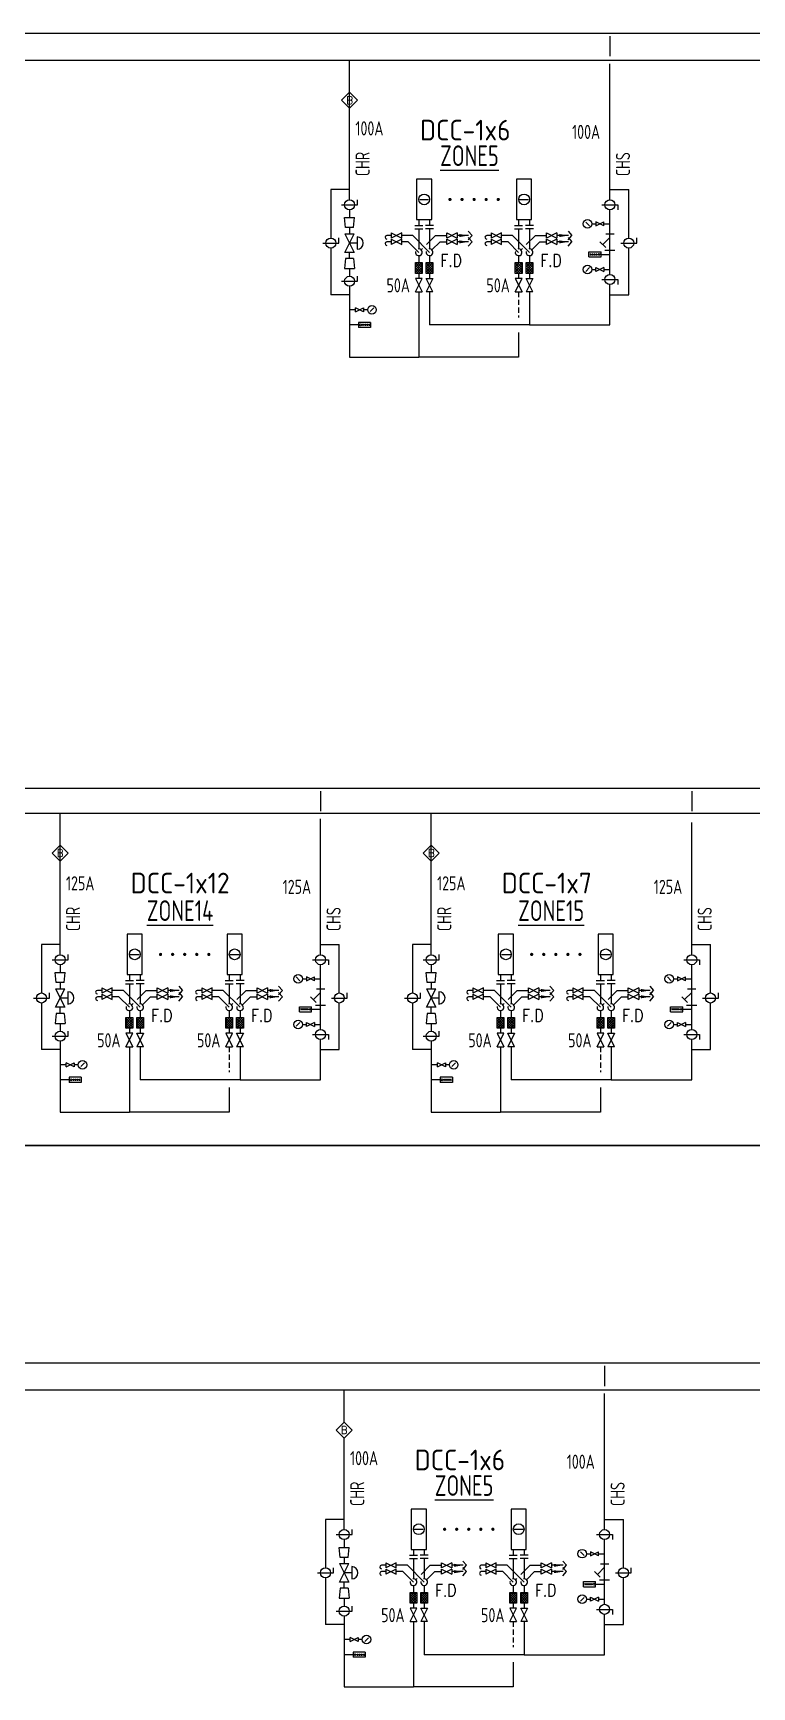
# Model space of a CAD drawing. Header units: millimetres. Extents: x 4929 to 7191, y -208 to 1486.
# Drawn here: x 5790.6 to 5964.9, y 269.4 to 669.9 of the extents above; entities that cross this region are included whole.
import ezdxf
from ezdxf.enums import TextEntityAlignment as Align

# ---------------------------------------------------------------- set-up
doc = ezdxf.new("R2010")
doc.units = ezdxf.units.MM
doc.linetypes.add('HIDDEN', pattern=[9.525, 6.35, -3.175])
doc.linetypes.add('HIDDEN2', pattern=[0.1875, 0.125, -0.0625])
for name, color, linetype in [('0-CHR-中溫', 30, 'Continuous'), ('0-CHS-中溫', 3, 'Continuous'), ('A-DETL-01', 1, 'Continuous'), ('M-CEQPM-TEXT', 3, 'Continuous'), ('M-CPIPE-TEXT', 3, 'Continuous'), ('M-CPIPE-VAVE', 2, 'Continuous'), ('M-CWTR-PIPE', 130, 'Continuous'), ('M-HVAC-CMAH', 3, 'Continuous'), ('M-PIPE-CHWR20', 110, 'Continuous'), ('U-PCW-VALVE', 2, 'Continuous')]:
    doc.layers.add(name, color=color, linetype=linetype)
doc.styles.add('AA-TXT', font='isocp.shx', dxfattribs={"bigfont": 'chineset.shx'})
doc.styles.add('STDTEXT', font='simplex.shx', dxfattribs={"bigfont": 'china.shx'})

# ---------------------------------------------------------------- blocks, each defined once
blk = doc.blocks.new('DIM3')
blk.add_solid([(40, -6.7), (40, 6.7), (0, 0)])
blk = doc.blocks.new('DCC PIPE')
at = {"layer": 'U-PCW-VALVE'}
h = blk.add_hatch(dxfattribs=at)
h.set_pattern_fill('ANSI37', color=256, scale=2.66144, angle=90, style=0)
h.set_pattern_definition([(135, (188.80367, -130.49455), (-0.2352403, -0.2352403), []), (225, (188.80367, -130.49455), (0.2352403, -0.2352403), [])])
h.paths.add_polyline_path([(-0.67, 3.67), (-0.67, 5.8), (0.67, 5.8), (0.67, 3.67)])
h = blk.add_hatch(dxfattribs=at)
h.set_pattern_fill('ANSI37', color=256, scale=2.66144, angle=90, style=0)
h.set_pattern_definition([(135, (190.9487, -130.49455), (-0.2352403, -0.2352403), []), (225, (190.9487, -130.49455), (0.2352403, -0.2352403), [])])
h.paths.add_polyline_path([(1.48, 3.67), (1.48, 5.8), (2.81, 5.8), (2.81, 3.67)])
h = blk.add_hatch(dxfattribs=at)
h.set_pattern_fill('ANSI37', color=256, scale=2.66144, angle=90, style=0)
h.set_pattern_definition([(135, (208.65864, -130.49455), (-0.2352403, -0.2352403), []), (225, (208.65864, -130.49455), (0.2352403, -0.2352403), [])])
h.paths.add_polyline_path([(19.19, 3.67), (19.19, 5.8), (20.52, 5.8), (20.52, 3.67)])
h = blk.add_hatch(dxfattribs=at)
h.set_pattern_fill('ANSI37', color=256, scale=2.66144, angle=90, style=0)
h.set_pattern_definition([(135, (210.80367, -130.49455), (-0.2352403, -0.2352403), []), (225, (210.80367, -130.49455), (0.2352403, -0.2352403), [])])
h.paths.add_polyline_path([(21.33, 3.67), (21.33, 5.8), (22.67, 5.8), (22.67, 3.67)])
at = {"layer": '0-CHR-中溫', "ltscale": 1000}
for p, q in [((0, 12.53), (0, 8.51)), ((19.85, 12.53), (19.85, 8.51)), ((0, 7.18), (0, 5.8)), ((19.85, 7.18), (19.85, 5.8)), ((0, 3.67), (0, 2.67)), ((19.85, 3.67), (19.85, 2.67))]:
    blk.add_line(p, q, dxfattribs=at)
for centre in [(0, 7.84), (19.85, 7.84)]:
    blk.add_arc(centre, 0.667, 167.3219, 102.6781, dxfattribs=at)
at = {"layer": '0-CHS-中溫', "ltscale": 1000}
for p, q in [((2.15, 12.53), (2.15, 8.51)), ((22, 12.53), (22, 8.51)), ((2.15, 7.18), (2.15, 5.8)), ((22, 7.18), (22, 5.8)), ((2.15, 3.67), (2.15, 2.67)), ((22, 3.67), (22, 2.67))]:
    blk.add_line(p, q, dxfattribs=at)
for centre in [(2.15, 7.84), (22, 7.84)]:
    blk.add_arc(centre, 0.667, 167.3219, 102.6781, dxfattribs=at)
at = {"layer": 'M-CPIPE-VAVE'}
for p, q in [((-5.47, 11.18), (-6.35, 11.18)), ((-5.47, 9.92), (-6.35, 9.92)), ((-3.4, 11.7), (-5.47, 10.66)), ((-5.47, 11.7), (-3.4, 10.66)), ((-5.47, 11.7), (-5.47, 10.66)), ((-3.4, 10.44), (-5.47, 9.41)), ((-5.47, 10.44), (-3.4, 9.41)), ((-5.47, 10.44), (-5.47, 9.41)), ((-3.4, 10.66), (-3.4, 11.7)), ((-1.19, 11.18), (-3.4, 11.18)), ((-3.4, 9.41), (-3.4, 10.44)), ((-2.08, 9.92), (-3.4, 9.92)), ((0, 7.84), (-2.08, 9.92)), ((2.15, 7.84), (-1.19, 11.18)), ((1.53, 9.37), (3.34, 11.18)), ((2.62, 8.31), (4.23, 9.92)), ((3.34, 11.18), (5.55, 11.18)), ((4.23, 9.92), (5.55, 9.92)), ((5.55, 10.66), (5.55, 11.7)), ((7.62, 11.7), (5.55, 10.66)), ((5.55, 11.7), (7.62, 10.66)), ((5.55, 9.41), (5.55, 10.44)), ((7.62, 10.44), (5.55, 9.41)), ((5.55, 10.44), (7.62, 9.41)), ((7.62, 11.7), (7.62, 10.66)), ((9.89, 11.18), (7.62, 11.18)), ((7.62, 10.44), (7.62, 9.41)), ((9.89, 9.92), (7.62, 9.92)), ((9.81, 12.03), (10.58, 11.18)), ((9.81, 10.33), (10.58, 11.18)), ((9.81, 10.77), (10.58, 9.92)), ((9.81, 9.07), (10.58, 9.92)), ((14.38, 11.18), (13.5, 11.18)), ((14.38, 9.92), (13.5, 9.92)), ((16.45, 11.7), (14.38, 10.66)), ((14.38, 11.7), (16.45, 10.66)), ((14.38, 11.7), (14.38, 10.66)), ((16.45, 10.44), (14.38, 9.41)), ((14.38, 10.44), (16.45, 9.41)), ((14.38, 10.44), (14.38, 9.41)), ((16.45, 10.66), (16.45, 11.7)), ((18.66, 11.18), (16.45, 11.18)), ((16.45, 9.41), (16.45, 10.44)), ((17.77, 9.92), (16.45, 9.92)), ((19.85, 7.84), (17.77, 9.92)), ((22, 7.84), (18.66, 11.18)), ((21.38, 9.37), (23.19, 11.18)), ((22.47, 8.31), (24.08, 9.92)), ((23.19, 11.18), (25.4, 11.18)), ((24.08, 9.92), (25.4, 9.92)), ((25.4, 10.66), (25.4, 11.7)), ((27.47, 11.7), (25.4, 10.66)), ((25.4, 11.7), (27.47, 10.66)), ((25.4, 9.41), (25.4, 10.44)), ((27.47, 10.44), (25.4, 9.41)), ((25.4, 10.44), (27.47, 9.41)), ((27.47, 11.7), (27.47, 10.66)), ((29.74, 11.18), (27.47, 11.18)), ((27.47, 10.44), (27.47, 9.41)), ((29.74, 9.92), (27.47, 9.92)), ((29.67, 12.03), (30.44, 11.18)), ((29.67, 10.33), (30.44, 11.18)), ((29.67, 10.77), (30.44, 9.92)), ((29.67, 9.07), (30.44, 9.92)), ((0.47, 8.31), (0.74, 8.58)), ((20.33, 8.31), (20.59, 8.58))]:
    blk.add_line(p, q, dxfattribs=at)
for centre in [(-6.35, 10.83), (-6.35, 9.57), (13.5, 10.83), (13.5, 9.57)]:
    blk.add_arc(centre, 0.35, 90, 270, dxfattribs=at)
at = {"layer": 'M-CWTR-PIPE'}
for p, q in [((0.18, 18.35), (1.96, 18.35)), ((20.04, 18.35), (21.82, 18.35)), ((-0.8, 13.17), (0.8, 13.17)), ((0, 14.35), (0, 13.17)), ((2.95, 13.17), (1.35, 13.17)), ((2.15, 14.35), (2.15, 13.17)), ((19.05, 13.17), (20.65, 13.17)), ((19.85, 14.35), (19.85, 13.17)), ((22.8, 13.17), (21.2, 13.17)), ((22, 14.35), (22, 13.17))]:
    blk.add_line(p, q, dxfattribs=at)
for points in [[(2.57, 14.35), (2.57, 22.35), (-0.43, 22.35), (-0.43, 14.35)], [(22.43, 14.35), (22.43, 22.35), (19.43, 22.35), (19.43, 14.35)]]:
    blk.add_lwpolyline(points, close=True, dxfattribs=at)
for centre in [(1.07, 18.35), (20.93, 18.35)]:
    blk.add_circle(centre, 1.07, dxfattribs=at)
at = {"layer": 'M-HVAC-CMAH', "const_width": 0.32}
for points in [[(6.36, 18.34, 1), (6.04, 18.34, 1)], [(8.76, 18.34, 1), (8.44, 18.34, 1)], [(11.16, 18.34, 1), (10.84, 18.34, 1)], [(13.56, 18.34, 1), (13.24, 18.34, 1)], [(15.96, 18.34, 1), (15.64, 18.34, 1)]]:
    blk.add_lwpolyline(points, format="xyb", close=True, dxfattribs=at)
at = {"layer": 'U-PCW-VALVE'}
for p, q in [((-0.8, 12.53), (0.8, 12.53)), ((2.95, 12.53), (1.35, 12.53)), ((19.05, 12.53), (20.65, 12.53)), ((22.8, 12.53), (21.2, 12.53)), ((-0.67, 5.8), (0.67, 5.8)), ((-0.67, 3.67), (-0.67, 5.8)), ((0.67, 3.67), (-0.67, 3.67)), ((0.67, 5.8), (0.67, 3.67)), ((1.48, 5.8), (2.81, 5.8)), ((1.48, 3.67), (1.48, 5.8)), ((2.81, 3.67), (1.48, 3.67)), ((2.81, 5.8), (2.81, 3.67)), ((19.19, 5.8), (20.52, 5.8)), ((19.19, 3.67), (19.19, 5.8)), ((20.52, 3.67), (19.19, 3.67)), ((20.52, 5.8), (20.52, 3.67)), ((21.33, 5.8), (22.67, 5.8)), ((21.33, 3.67), (21.33, 5.8)), ((22.67, 3.67), (21.33, 3.67)), ((22.67, 5.8), (22.67, 3.67)), ((0.67, 2.67), (-0.67, 2.67)), ((-0.67, 0), (0.67, 2.67)), ((-0.67, 2.67), (0.67, 0)), ((-0.67, 0), (0.67, 0)), ((1.48, 2.67), (2.81, 2.67)), ((2.81, 2.67), (1.48, 0)), ((2.81, 0), (1.48, 2.67)), ((2.81, 0), (1.48, 0)), ((20.52, 2.67), (19.19, 2.67)), ((19.19, 2.67), (20.52, 0)), ((19.19, 0), (20.52, 2.67)), ((19.19, 0), (20.52, 0)), ((21.33, 2.67), (22.67, 2.67)), ((22.67, 0), (21.33, 2.67)), ((22.67, 2.67), (21.33, 0)), ((22.67, 0), (21.33, 0))]:
    blk.add_line(p, q, dxfattribs=at)
at = {"layer": 'M-CPIPE-VAVE', "linetype": 'HIDDEN2', "xscale": -0.04545454545450411, "yscale": 0.04545454545450411, "zscale": 0.045454545454545}
for p in [(9.89, 11.18), (9.89, 9.92), (29.74, 11.18), (29.74, 9.92)]:
    blk.add_blockref('DIM3', p, dxfattribs=at)

msp = doc.modelspace()

# ---------------------------------------------------------------- linework, layer by layer
at = {"layer": '0-CHR-中溫', "ltscale": 1000}
for p, q in [((5183.71, 663.4), (6147.72, 663.41)), ((5254.02, 663.4), (6147.73, 663.4)), ((5867.36, 629.55), (5867.36, 663.37)), ((5862.81, 632.02), (5862.81, 620.31)), ((5867.36, 632.02), (5862.81, 632.02)), ((5867.36, 627.14), (5867.36, 625.26)), ((5867.36, 622.82), (5867.36, 621.35)), ((5862.81, 617.87), (5862.81, 606.59)), ((5867.36, 615.37), (5867.36, 616.84)), ((5867.36, 612.93), (5867.36, 611.05)), ((5867.36, 606.59), (5862.81, 606.59)), ((5867.36, 608.61), (5867.36, 591.46)), ((5884.14, 607.28), (5884.14, 591.46)), ((5908.35, 597.44), (5908.35, 591.46)), ((5867.36, 591.46), (5884.14, 591.46)), ((5908.35, 591.46), (5884.14, 591.46)), ((5086.07, 481.06), (6071.34, 481.05)), ((5797.19, 446.71), (5797.19, 481.05)), ((5887.17, 446.71), (5887.17, 481.05)), ((5792.64, 449.18), (5792.64, 437.47)), ((5797.19, 449.18), (5792.64, 449.18)), ((5882.62, 449.18), (5882.62, 437.47)), ((5887.17, 449.18), (5882.62, 449.18)), ((5797.19, 444.3), (5797.19, 442.42)), ((5887.17, 444.3), (5887.17, 442.42)), ((5797.19, 439.98), (5797.19, 438.51)), ((5887.17, 439.98), (5887.17, 438.51)), ((5792.64, 435.04), (5792.64, 423.75)), ((5797.19, 432.53), (5797.19, 434)), ((5882.62, 435.04), (5882.62, 423.75)), ((5887.17, 432.53), (5887.17, 434)), ((5797.19, 430.09), (5797.19, 428.21)), ((5887.17, 430.09), (5887.17, 428.21)), ((5797.19, 425.77), (5797.19, 408.63)), ((5887.17, 425.77), (5887.17, 408.63)), ((5797.19, 423.75), (5792.64, 423.75)), ((5813.97, 424.44), (5813.97, 408.63)), ((5887.17, 423.75), (5882.62, 423.75)), ((5903.95, 424.44), (5903.95, 408.63)), ((5838.19, 414.6), (5838.19, 408.63)), ((5928.16, 414.6), (5928.16, 408.63)), ((5797.19, 408.63), (5813.97, 408.63)), ((5838.19, 408.63), (5813.97, 408.63)), ((5887.17, 408.63), (5903.95, 408.63)), ((5928.16, 408.63), (5903.95, 408.63)), ((5182.41, 341.34), (6394.16, 341.35)), ((5252.72, 341.34), (6146.43, 341.34)), ((5866.06, 333.54), (5866.06, 341.3)), ((5866.06, 307.49), (5866.06, 329.68)), ((5861.51, 309.96), (5861.51, 298.25)), ((5866.06, 309.96), (5861.51, 309.96)), ((5866.06, 305.08), (5866.06, 303.2)), ((5866.06, 300.76), (5866.06, 299.29)), ((5861.51, 295.81), (5861.51, 284.53)), ((5866.06, 293.31), (5866.06, 294.78)), ((5866.06, 290.87), (5866.06, 288.99)), ((5866.06, 284.53), (5861.51, 284.53)), ((5866.06, 286.55), (5866.06, 269.4)), ((5882.84, 285.22), (5882.84, 269.4)), ((5907.05, 275.38), (5907.05, 269.4)), ((5866.06, 269.4), (5882.84, 269.4)), ((5907.05, 269.4), (5882.84, 269.4))]:
    msp.add_line(p, q, dxfattribs=at)
at = {"layer": '0-CHR-中溫'}
for p, q in [((5865.43, 653.67), (5867.36, 655.6)), ((5865.43, 653.67), (5867.36, 651.75)), ((5867.36, 655.6), (5869.28, 653.67)), ((5869.28, 653.67), (5867.36, 651.75)), ((5795.27, 471.35), (5797.19, 473.28)), ((5797.19, 473.28), (5799.12, 471.35)), ((5885.24, 471.36), (5887.17, 473.28)), ((5887.17, 473.28), (5889.09, 471.36)), ((5795.27, 471.35), (5797.19, 469.43)), ((5799.12, 471.35), (5797.19, 469.43)), ((5885.24, 471.36), (5887.17, 469.43)), ((5889.09, 471.36), (5887.17, 469.43)), ((5864.13, 331.61), (5866.06, 333.54)), ((5866.06, 333.54), (5867.98, 331.61)), ((5864.13, 331.61), (5866.06, 329.68)), ((5867.98, 331.61), (5866.06, 329.68))]:
    msp.add_line(p, q, dxfattribs=at)
at = {"layer": '0-CHS-中溫', "ltscale": 1000}
for p, q in [((5174.11, 669.94), (6210.85, 669.94)), ((5930.49, 669.22), (5930.49, 664.34)), ((5930.49, 629.58), (5930.49, 662.49)), ((5930.49, 632.02), (5935.04, 632.02)), ((5935.04, 620.31), (5935.04, 632.02)), ((5930.49, 611.47), (5930.49, 627.14)), ((5935.04, 606.59), (5935.04, 617.87)), ((5930.49, 599.27), (5930.49, 609.03)), ((5886.75, 607.28), (5886.75, 599.27)), ((5910.97, 607.28), (5910.97, 599.27)), ((5930.49, 606.59), (5935.04, 606.59)), ((5910.97, 599.27), (5886.75, 599.27)), ((5910.97, 599.27), (5930.49, 599.27)), ((5086.07, 487.1), (6134.47, 487.1)), ((5860.33, 486.38), (5860.33, 481.5)), ((5950.31, 486.38), (5950.31, 481.5)), ((5860.33, 446.74), (5860.33, 479.65)), ((5950.31, 446.74), (5950.31, 478.79)), ((5860.33, 449.18), (5864.87, 449.18)), ((5864.87, 437.47), (5864.87, 449.18)), ((5950.31, 449.18), (5954.85, 449.18)), ((5954.85, 437.47), (5954.85, 449.18)), ((5860.33, 428.63), (5860.33, 444.3)), ((5950.31, 428.63), (5950.31, 444.3)), ((5864.87, 423.75), (5864.87, 435.04)), ((5954.85, 423.75), (5954.85, 435.04)), ((5860.33, 416.43), (5860.33, 426.19)), ((5950.31, 416.43), (5950.31, 426.19)), ((5816.59, 424.44), (5816.59, 416.43)), ((5840.8, 424.44), (5840.8, 416.43)), ((5860.33, 423.75), (5864.87, 423.75)), ((5906.57, 424.44), (5906.57, 416.43)), ((5930.78, 424.44), (5930.78, 416.43)), ((5950.31, 423.75), (5954.85, 423.75)), ((5840.8, 416.43), (5816.59, 416.43)), ((5840.8, 416.43), (5860.33, 416.43)), ((5930.78, 416.43), (5906.57, 416.43)), ((5930.78, 416.43), (5950.31, 416.43)), ((5172.81, 347.88), (6457.3, 347.88)), ((5252.72, 347.88), (6209.55, 347.88)), ((5929.19, 347.16), (5929.19, 342.28)), ((5929.19, 307.52), (5929.19, 340.43)), ((5929.19, 309.96), (5933.74, 309.96)), ((5933.74, 298.25), (5933.74, 309.96)), ((5929.19, 289.41), (5929.19, 305.08)), ((5933.74, 284.53), (5933.74, 295.81)), ((5885.45, 285.22), (5885.45, 277.21)), ((5909.67, 285.22), (5909.67, 277.21)), ((5929.19, 277.21), (5929.19, 286.97)), ((5929.19, 284.53), (5933.74, 284.53)), ((5909.67, 277.21), (5885.45, 277.21)), ((5909.67, 277.21), (5929.19, 277.21))]:
    msp.add_line(p, q, dxfattribs=at)
at = {"layer": 'A-DETL-01', "linetype": 'Continuous'}
for p, q in [((5154.81, 400.55), (6519.7, 400.55)), ((6519.7, 400.55), (5253.33, 400.55))]:
    msp.add_line(p, q, dxfattribs=at)
at = {"layer": 'M-PIPE-CHWR20', "ltscale": 0.1}
for p, q in [((5866.38, 622.82), (5866.13, 625.26)), ((5866.13, 625.26), (5868.58, 625.26)), ((5868.33, 622.82), (5868.58, 625.26)), ((5868.33, 622.82), (5866.38, 622.82)), ((5866.38, 615.37), (5866.13, 612.93)), ((5866.13, 612.93), (5868.58, 612.93)), ((5868.33, 615.37), (5866.38, 615.37)), ((5868.33, 615.37), (5868.58, 612.93)), ((5796.21, 439.98), (5795.97, 442.42)), ((5795.97, 442.42), (5798.41, 442.42)), ((5798.17, 439.98), (5798.41, 442.42)), ((5886.19, 439.98), (5885.95, 442.42)), ((5885.95, 442.42), (5888.39, 442.42)), ((5888.15, 439.98), (5888.39, 442.42)), ((5798.17, 439.98), (5796.21, 439.98)), ((5888.15, 439.98), (5886.19, 439.98)), ((5796.21, 432.53), (5795.97, 430.09)), ((5795.97, 430.09), (5798.41, 430.09)), ((5798.17, 432.53), (5796.21, 432.53)), ((5798.17, 432.53), (5798.41, 430.09)), ((5886.19, 432.53), (5885.95, 430.09)), ((5885.95, 430.09), (5888.39, 430.09)), ((5888.15, 432.53), (5886.19, 432.53)), ((5888.15, 432.53), (5888.39, 430.09)), ((5865.08, 300.76), (5864.83, 303.2)), ((5864.83, 303.2), (5867.28, 303.2)), ((5867.03, 300.76), (5865.08, 300.76)), ((5867.03, 300.76), (5867.28, 303.2)), ((5865.08, 293.31), (5864.83, 290.87)), ((5867.03, 293.31), (5865.08, 293.31)), ((5867.03, 293.31), (5867.28, 290.87)), ((5864.83, 290.87), (5867.28, 290.87))]:
    msp.add_line(p, q, dxfattribs=at)
at = {"layer": 'M-PIPE-CHWR20', "linetype": 'HIDDEN', "ltscale": 0.2}
for p, q in [((5908.35, 607.28), (5908.35, 601.1)), ((5838.19, 424.44), (5838.19, 418.26)), ((5928.16, 424.44), (5928.16, 418.26)), ((5907.05, 285.22), (5907.05, 279.04))]:
    msp.add_line(p, q, dxfattribs=at)
at = {"layer": 'U-PCW-VALVE'}
for p, q in [((5869.28, 628.36), (5869.28, 629.59)), ((5865.43, 628.36), (5869.28, 628.36)), ((5928.56, 628.36), (5932.42, 628.36)), ((5932.42, 628.36), (5932.42, 627.14)), ((5866.23, 621.35), (5868.48, 621.35)), ((5866.23, 616.84), (5868.48, 621.35)), ((5866.23, 621.35), (5868.48, 616.84)), ((5925.51, 623.28), (5924.61, 624.18)), ((5926.1, 623.73), (5927.07, 623.73)), ((5927.07, 624.22), (5927.07, 623.24)), ((5929.02, 623.24), (5927.07, 624.22)), ((5927.07, 623.24), (5929.02, 624.22)), ((5929.02, 623.24), (5929.02, 624.22)), ((5929.02, 623.73), (5930.49, 623.73)), ((5929.47, 621.29), (5931.51, 621.29)), ((5860.88, 619.09), (5864.74, 619.09)), ((5864.74, 619.09), (5864.74, 620.32)), ((5868.48, 616.84), (5866.23, 616.84)), ((5869.2, 619.09), (5867.36, 619.09)), ((5869.2, 620.59), (5869.2, 617.64)), ((5925.38, 615.74), (5925.38, 616.97)), ((5925.38, 615.74), (5925.38, 616.97)), ((5925.38, 616.97), (5928.32, 616.97)), ((5925.38, 616.97), (5928.32, 616.97)), ((5928.07, 619.41), (5929.45, 618.03)), ((5928.07, 619.41), (5929.45, 618.03)), ((5928.32, 615.74), (5928.32, 616.97)), ((5928.32, 615.74), (5928.32, 616.97)), ((5930.49, 620.45), (5928.76, 618.72)), ((5929.27, 617.39), (5931.71, 617.39)), ((5929.47, 617.39), (5931.51, 617.39)), ((5933.11, 619.09), (5936.97, 619.09)), ((5936.97, 619.09), (5936.97, 620.32)), ((5925.51, 613.14), (5924.61, 612.24)), ((5925.38, 615.74), (5928.32, 615.74)), ((5925.38, 615.74), (5928.32, 615.74)), ((5925.63, 616.35), (5927.65, 616.35)), ((5925.63, 616.35), (5927.65, 616.35)), ((5925.77, 616.11), (5925.77, 616.6)), ((5925.77, 616.11), (5925.77, 616.6)), ((5926.26, 616.11), (5926.26, 616.6)), ((5926.26, 616.11), (5926.26, 616.6)), ((5926.75, 616.11), (5926.75, 616.6)), ((5926.75, 616.11), (5926.75, 616.6)), ((5927.07, 612.21), (5927.07, 613.18)), ((5929.02, 613.18), (5927.07, 612.21)), ((5927.07, 613.18), (5929.02, 612.21)), ((5927.24, 616.11), (5927.24, 616.6)), ((5927.24, 616.11), (5927.24, 616.6)), ((5928.32, 616.35), (5930.49, 616.35)), ((5928.32, 616.35), (5930.49, 616.35)), ((5929.02, 613.18), (5929.02, 612.21)), ((5865.43, 609.83), (5869.28, 609.83)), ((5869.28, 609.83), (5869.28, 611.05)), ((5926.1, 612.69), (5927.07, 612.69)), ((5928.56, 610.25), (5932.42, 610.25)), ((5929.02, 612.69), (5930.49, 612.69)), ((5932.42, 610.25), (5932.42, 609.02)), ((5868.82, 602.93), (5867.36, 602.93)), ((5868.82, 602.44), (5868.82, 603.42)), ((5868.82, 602.44), (5870.77, 603.42)), ((5870.77, 602.44), (5868.82, 603.42)), ((5870.77, 603.42), (5870.77, 602.44)), ((5871.75, 602.93), (5870.77, 602.93)), ((5872.34, 602.48), (5873.24, 603.38)), ((5869.53, 599.27), (5867.36, 599.27)), ((5869.53, 599.27), (5867.36, 599.27)), ((5869.53, 599.88), (5869.53, 598.66)), ((5869.53, 599.88), (5869.53, 598.66)), ((5872.47, 599.88), (5869.53, 599.88)), ((5872.47, 599.88), (5869.53, 599.88)), ((5872.47, 598.66), (5869.53, 598.66)), ((5872.47, 598.66), (5869.53, 598.66)), ((5872.22, 599.27), (5870.2, 599.27)), ((5872.22, 599.27), (5870.2, 599.27)), ((5870.61, 599.51), (5870.61, 599.02)), ((5870.61, 599.51), (5870.61, 599.02)), ((5871.1, 599.51), (5871.1, 599.02)), ((5871.1, 599.51), (5871.1, 599.02)), ((5871.59, 599.51), (5871.59, 599.02)), ((5871.59, 599.51), (5871.59, 599.02)), ((5872.08, 599.51), (5872.08, 599.02)), ((5872.08, 599.51), (5872.08, 599.02)), ((5872.47, 599.88), (5872.47, 598.66)), ((5872.47, 599.88), (5872.47, 598.66)), ((5795.26, 445.52), (5799.12, 445.52)), ((5799.12, 445.52), (5799.12, 446.75)), ((5858.4, 445.52), (5862.25, 445.52)), ((5862.25, 445.52), (5862.25, 444.3)), ((5885.24, 445.52), (5889.1, 445.52)), ((5889.1, 445.52), (5889.1, 446.75)), ((5948.38, 445.52), (5952.23, 445.52)), ((5952.23, 445.52), (5952.23, 444.3)), ((5855.34, 440.44), (5854.44, 441.34)), ((5855.93, 440.89), (5856.91, 440.89)), ((5856.91, 441.38), (5856.91, 440.4)), ((5858.86, 440.4), (5856.91, 441.38)), ((5856.91, 440.4), (5858.86, 441.38)), ((5858.86, 440.4), (5858.86, 441.38)), ((5858.86, 440.89), (5860.33, 440.89)), ((5945.32, 440.44), (5944.42, 441.34)), ((5945.91, 440.89), (5946.89, 440.89)), ((5946.89, 441.38), (5946.89, 440.4)), ((5948.84, 440.4), (5946.89, 441.38)), ((5946.89, 440.4), (5948.84, 441.38)), ((5948.84, 440.4), (5948.84, 441.38)), ((5948.84, 440.89), (5950.31, 440.89)), ((5794.57, 436.25), (5794.57, 437.48)), ((5796.06, 438.51), (5798.32, 438.51)), ((5796.06, 434), (5798.32, 438.51)), ((5796.06, 438.51), (5798.32, 434)), ((5799.04, 437.75), (5799.04, 434.8)), ((5860.33, 437.61), (5858.6, 435.88)), ((5859.31, 438.45), (5861.35, 438.45)), ((5866.8, 436.25), (5866.8, 437.48)), ((5884.55, 436.25), (5884.55, 437.48)), ((5886.04, 438.51), (5888.3, 438.51)), ((5886.04, 434), (5888.3, 438.51)), ((5886.04, 438.51), (5888.3, 434)), ((5889.02, 437.75), (5889.02, 434.8)), ((5950.31, 437.61), (5948.58, 435.88)), ((5949.29, 438.45), (5951.32, 438.45)), ((5956.78, 436.25), (5956.78, 437.48)), ((5790.72, 436.25), (5794.57, 436.25)), ((5798.32, 434), (5796.06, 434)), ((5799.04, 436.25), (5797.19, 436.25)), ((5855.21, 432.9), (5855.21, 434.13)), ((5855.21, 432.9), (5855.21, 434.13)), ((5855.21, 434.13), (5858.15, 434.13)), ((5855.21, 434.13), (5858.15, 434.13)), ((5855.21, 432.9), (5858.15, 432.9)), ((5855.21, 432.9), (5858.15, 432.9)), ((5855.47, 433.51), (5857.49, 433.51)), ((5855.47, 433.51), (5857.49, 433.51)), ((5855.61, 433.27), (5855.61, 433.76)), ((5855.61, 433.27), (5855.61, 433.76)), ((5856.1, 433.27), (5856.1, 433.76)), ((5856.1, 433.27), (5856.1, 433.76)), ((5856.59, 433.27), (5856.59, 433.76)), ((5856.59, 433.27), (5856.59, 433.76)), ((5857.08, 433.27), (5857.08, 433.76)), ((5857.08, 433.27), (5857.08, 433.76)), ((5857.91, 436.57), (5859.29, 435.19)), ((5857.91, 436.57), (5859.29, 435.19)), ((5858.15, 432.9), (5858.15, 434.13)), ((5858.15, 432.9), (5858.15, 434.13)), ((5858.15, 433.51), (5860.33, 433.51)), ((5858.15, 433.51), (5860.33, 433.51)), ((5859.11, 434.55), (5861.55, 434.55)), ((5859.31, 434.55), (5861.35, 434.55)), ((5862.95, 436.25), (5866.8, 436.25)), ((5880.69, 436.25), (5884.55, 436.25)), ((5888.3, 434), (5886.04, 434)), ((5889.02, 436.25), (5887.17, 436.25)), ((5945.19, 432.9), (5945.19, 434.13)), ((5945.19, 432.9), (5945.19, 434.13)), ((5945.19, 434.13), (5948.13, 434.13)), ((5945.19, 434.13), (5948.13, 434.13)), ((5945.19, 432.9), (5948.13, 432.9)), ((5945.19, 432.9), (5948.13, 432.9)), ((5945.44, 433.51), (5947.46, 433.51)), ((5945.44, 433.51), (5947.46, 433.51)), ((5945.58, 433.27), (5945.58, 433.76)), ((5945.58, 433.27), (5945.58, 433.76)), ((5946.07, 433.27), (5946.07, 433.76)), ((5946.07, 433.27), (5946.07, 433.76)), ((5946.56, 433.27), (5946.56, 433.76)), ((5946.56, 433.27), (5946.56, 433.76)), ((5947.06, 433.27), (5947.06, 433.76)), ((5947.06, 433.27), (5947.06, 433.76)), ((5947.89, 436.57), (5949.27, 435.19)), ((5947.89, 436.57), (5949.27, 435.19)), ((5948.13, 432.9), (5948.13, 434.13)), ((5948.13, 432.9), (5948.13, 434.13)), ((5948.13, 433.51), (5950.31, 433.51)), ((5948.13, 433.51), (5950.31, 433.51)), ((5949.08, 434.55), (5951.53, 434.55)), ((5949.29, 434.55), (5951.32, 434.55)), ((5952.92, 436.25), (5956.78, 436.25)), ((5855.34, 430.3), (5854.44, 429.4)), ((5855.93, 429.85), (5856.91, 429.85)), ((5856.91, 429.37), (5856.91, 430.34)), ((5858.86, 430.34), (5856.91, 429.37)), ((5856.91, 430.34), (5858.86, 429.37)), ((5858.86, 430.34), (5858.86, 429.37)), ((5858.86, 429.85), (5860.33, 429.85)), ((5945.32, 430.3), (5944.42, 429.4)), ((5945.91, 429.85), (5946.89, 429.85)), ((5946.89, 429.37), (5946.89, 430.34)), ((5948.84, 430.34), (5946.89, 429.37)), ((5946.89, 430.34), (5948.84, 429.37)), ((5948.84, 430.34), (5948.84, 429.37)), ((5948.84, 429.85), (5950.31, 429.85)), ((5795.26, 426.99), (5799.12, 426.99)), ((5799.12, 426.99), (5799.12, 428.21)), ((5858.4, 427.41), (5862.25, 427.41)), ((5862.25, 427.41), (5862.25, 426.18)), ((5885.24, 426.99), (5889.1, 426.99)), ((5889.1, 426.99), (5889.1, 428.21)), ((5948.38, 427.41), (5952.23, 427.41)), ((5952.23, 427.41), (5952.23, 426.18)), ((5798.66, 419.6), (5798.66, 420.58)), ((5798.66, 419.6), (5800.61, 420.58)), ((5800.61, 419.6), (5798.66, 420.58)), ((5800.61, 420.58), (5800.61, 419.6)), ((5888.64, 419.6), (5888.64, 420.58)), ((5888.64, 419.6), (5890.59, 420.58)), ((5890.59, 419.6), (5888.64, 420.58)), ((5890.59, 420.58), (5890.59, 419.6)), ((5798.66, 420.09), (5797.19, 420.09)), ((5799.37, 417.04), (5799.37, 415.82)), ((5799.37, 417.04), (5799.37, 415.82)), ((5802.31, 417.04), (5799.37, 417.04)), ((5802.31, 417.04), (5799.37, 417.04)), ((5800.44, 416.68), (5800.44, 416.19)), ((5800.44, 416.68), (5800.44, 416.19)), ((5801.59, 420.09), (5800.61, 420.09)), ((5800.93, 416.68), (5800.93, 416.19)), ((5800.93, 416.68), (5800.93, 416.19)), ((5801.42, 416.68), (5801.42, 416.19)), ((5801.42, 416.68), (5801.42, 416.19)), ((5801.91, 416.68), (5801.91, 416.19)), ((5801.91, 416.68), (5801.91, 416.19)), ((5802.18, 419.64), (5803.07, 420.54)), ((5802.31, 417.04), (5802.31, 415.82)), ((5802.31, 417.04), (5802.31, 415.82)), ((5888.64, 420.09), (5887.17, 420.09)), ((5889.34, 417.04), (5889.34, 415.82)), ((5889.34, 417.04), (5889.34, 415.82)), ((5892.28, 417.04), (5889.34, 417.04)), ((5892.28, 417.04), (5889.34, 417.04)), ((5890.42, 416.68), (5890.42, 416.19)), ((5890.42, 416.68), (5890.42, 416.19)), ((5891.57, 420.09), (5890.59, 420.09)), ((5890.91, 416.68), (5890.91, 416.19)), ((5890.91, 416.68), (5890.91, 416.19)), ((5891.4, 416.68), (5891.4, 416.19)), ((5891.4, 416.68), (5891.4, 416.19)), ((5891.89, 416.68), (5891.89, 416.19)), ((5891.89, 416.68), (5891.89, 416.19)), ((5892.15, 419.64), (5893.05, 420.54)), ((5892.28, 417.04), (5892.28, 415.82)), ((5892.28, 417.04), (5892.28, 415.82)), ((5799.37, 416.43), (5797.19, 416.43)), ((5799.37, 416.43), (5797.19, 416.43)), ((5802.31, 415.82), (5799.37, 415.82)), ((5802.31, 415.82), (5799.37, 415.82)), ((5802.05, 416.43), (5800.03, 416.43)), ((5802.05, 416.43), (5800.03, 416.43)), ((5889.34, 416.43), (5887.17, 416.43)), ((5889.34, 416.43), (5887.17, 416.43)), ((5892.28, 415.82), (5889.34, 415.82)), ((5892.28, 415.82), (5889.34, 415.82)), ((5892.03, 416.43), (5890.01, 416.43)), ((5892.03, 416.43), (5890.01, 416.43)), ((5864.13, 306.3), (5867.98, 306.3)), ((5867.98, 306.3), (5867.98, 307.53)), ((5927.26, 306.3), (5931.12, 306.3)), ((5931.12, 306.3), (5931.12, 305.08)), ((5924.21, 301.22), (5923.31, 302.12)), ((5924.8, 301.67), (5925.77, 301.67)), ((5925.77, 302.16), (5925.77, 301.18)), ((5927.72, 301.18), (5925.77, 302.16)), ((5925.77, 301.18), (5927.72, 302.16)), ((5927.72, 301.18), (5927.72, 302.16)), ((5927.72, 301.67), (5929.19, 301.67)), ((5859.58, 297.03), (5863.44, 297.03)), ((5863.44, 297.03), (5863.44, 298.26)), ((5864.93, 299.29), (5867.18, 299.29)), ((5864.93, 294.78), (5867.18, 299.29)), ((5864.93, 299.29), (5867.18, 294.78)), ((5867.9, 297.03), (5866.06, 297.03)), ((5867.9, 298.53), (5867.9, 295.58)), ((5926.77, 297.35), (5928.15, 295.97)), ((5926.77, 297.35), (5928.15, 295.97)), ((5929.19, 298.39), (5927.46, 296.66)), ((5928.17, 299.23), (5930.21, 299.23)), ((5931.81, 297.03), (5935.67, 297.03)), ((5935.67, 297.03), (5935.67, 298.26)), ((5867.18, 294.78), (5864.93, 294.78)), ((5924.08, 293.68), (5924.08, 294.91)), ((5924.08, 293.68), (5924.08, 294.91)), ((5924.08, 294.91), (5927.02, 294.91)), ((5924.08, 294.91), (5927.02, 294.91)), ((5924.08, 293.68), (5927.02, 293.68)), ((5924.08, 293.68), (5927.02, 293.68)), ((5924.33, 294.29), (5926.35, 294.29)), ((5924.33, 294.29), (5926.35, 294.29)), ((5924.47, 294.05), (5924.47, 294.54)), ((5924.47, 294.05), (5924.47, 294.54)), ((5924.96, 294.05), (5924.96, 294.54)), ((5924.96, 294.05), (5924.96, 294.54)), ((5925.45, 294.05), (5925.45, 294.54)), ((5925.45, 294.05), (5925.45, 294.54)), ((5925.94, 294.05), (5925.94, 294.54)), ((5925.94, 294.05), (5925.94, 294.54)), ((5927.02, 293.68), (5927.02, 294.91)), ((5927.02, 293.68), (5927.02, 294.91)), ((5927.02, 294.29), (5929.19, 294.29)), ((5927.02, 294.29), (5929.19, 294.29)), ((5927.97, 295.33), (5930.41, 295.33)), ((5928.17, 295.33), (5930.21, 295.33)), ((5867.98, 287.77), (5867.98, 288.99)), ((5924.21, 291.08), (5923.31, 290.18)), ((5924.8, 290.63), (5925.77, 290.63)), ((5925.77, 290.15), (5925.77, 291.12)), ((5927.72, 291.12), (5925.77, 290.15)), ((5925.77, 291.12), (5927.72, 290.15)), ((5927.72, 291.12), (5927.72, 290.15)), ((5927.72, 290.63), (5929.19, 290.63)), ((5864.13, 287.77), (5867.98, 287.77)), ((5927.26, 288.19), (5931.12, 288.19)), ((5931.12, 288.19), (5931.12, 286.96)), ((5867.52, 280.87), (5866.06, 280.87)), ((5867.52, 280.38), (5867.52, 281.36)), ((5867.52, 280.38), (5869.47, 281.36)), ((5869.47, 280.38), (5867.52, 281.36)), ((5869.47, 281.36), (5869.47, 280.38)), ((5870.45, 280.87), (5869.47, 280.87)), ((5871.04, 280.42), (5871.94, 281.32)), ((5868.23, 277.21), (5866.06, 277.21)), ((5868.23, 277.21), (5866.06, 277.21)), ((5868.23, 277.82), (5868.23, 276.6)), ((5868.23, 277.82), (5868.23, 276.6)), ((5871.17, 277.82), (5868.23, 277.82)), ((5871.17, 277.82), (5868.23, 277.82)), ((5871.17, 276.6), (5868.23, 276.6)), ((5871.17, 276.6), (5868.23, 276.6)), ((5870.92, 277.21), (5868.9, 277.21)), ((5870.92, 277.21), (5868.9, 277.21)), ((5869.31, 277.45), (5869.31, 276.96)), ((5869.31, 277.45), (5869.31, 276.96)), ((5869.8, 277.45), (5869.8, 276.96)), ((5869.8, 277.45), (5869.8, 276.96)), ((5870.29, 277.45), (5870.29, 276.96)), ((5870.29, 277.45), (5870.29, 276.96)), ((5870.78, 277.45), (5870.78, 276.96)), ((5870.78, 277.45), (5870.78, 276.96)), ((5871.17, 277.82), (5871.17, 276.6)), ((5871.17, 277.82), (5871.17, 276.6))]:
    msp.add_line(p, q, dxfattribs=at)
for centre, radius in [((5867.36, 628.36), 1.22), ((5930.49, 628.36), 1.22), ((5925.06, 623.73), 1.04), ((5862.81, 619.09), 1.22), ((5935.04, 619.09), 1.22), ((5925.06, 612.69), 1.04), ((5927.87, 616.35), 0.218), ((5927.87, 616.35), 0.218), ((5867.36, 609.83), 1.22), ((5930.49, 610.25), 1.22), ((5872.79, 602.93), 1.04), ((5869.98, 599.27), 0.218), ((5869.98, 599.27), 0.218), ((5797.19, 445.52), 1.22), ((5860.33, 445.52), 1.22), ((5887.17, 445.52), 1.22), ((5950.31, 445.52), 1.22), ((5854.89, 440.89), 1.04), ((5944.87, 440.89), 1.04), ((5792.64, 436.25), 1.22), ((5864.87, 436.25), 1.22), ((5882.62, 436.25), 1.22), ((5954.85, 436.25), 1.22), ((5857.7, 433.51), 0.218), ((5857.7, 433.51), 0.218), ((5947.68, 433.51), 0.218), ((5947.68, 433.51), 0.218), ((5854.89, 429.85), 1.04), ((5860.33, 427.41), 1.22), ((5944.87, 429.85), 1.04), ((5950.31, 427.41), 1.22), ((5797.19, 426.99), 1.22), ((5887.17, 426.99), 1.22), ((5802.62, 420.09), 1.04), ((5892.6, 420.09), 1.04), ((5799.81, 416.43), 0.218), ((5799.81, 416.43), 0.218), ((5889.79, 416.43), 0.218), ((5889.79, 416.43), 0.218), ((5866.06, 306.3), 1.22), ((5929.19, 306.3), 1.22), ((5923.76, 301.67), 1.04), ((5861.51, 297.03), 1.22), ((5933.74, 297.03), 1.22), ((5926.57, 294.29), 0.218), ((5926.57, 294.29), 0.218), ((5866.06, 287.77), 1.22), ((5923.76, 290.63), 1.04), ((5929.19, 288.19), 1.22), ((5871.49, 280.87), 1.04), ((5868.68, 277.21), 0.218), ((5868.68, 277.21), 0.218)]:
    msp.add_circle(centre, radius, dxfattribs=at)
for centre in [(5869.2, 619.1), (5799.04, 436.26), (5889.02, 436.26), (5867.9, 297.04)]:
    msp.add_arc(centre, 1.49, 270, 90, dxfattribs=at)

# ---------------------------------------------------------------- block references
at = {"layer": '0-CHS-中溫', "ltscale": 1000, "xscale": 1.21957353685237, "yscale": 1.21957353685237, "zscale": 1.21957353685237}
for p in [(5884.14, 607.28), (5813.97, 424.44), (5903.95, 424.44), (5882.84, 285.22)]:
    msp.add_blockref('DCC PIPE', p, dxfattribs=at)

# ---------------------------------------------------------------- texts
at = {"layer": '0-CHR-中溫', "style": 'STDTEXT'}
for p in [(5867.36, 653.67), (5797.19, 471.35), (5887.17, 471.36), (5866.06, 331.61)]:
    msp.add_text('B', height=1.83, dxfattribs=at).set_placement(p, align=Align.MIDDLE)
at = {"layer": '0-CHR-中溫', "style": 'AA-TXT', "width": 0.8}
for s, p in [('100A', (5868.77, 645.16)), ('125A', (5798.6, 462.32)), ('125A', (5888.58, 462.32)), ('100A', (5867.47, 323.1))]:
    msp.add_text(s, height=3.415, dxfattribs=at).set_placement(p)
at = {"layer": '0-CHR-中溫', "ltscale": 1000, "style": 'AA-TXT', "width": 0.8}
for p in [(5870.51, 635.27), (5800.34, 452.43), (5890.32, 452.43), (5869.21, 313.21)]:
    msp.add_text('CHR', height=3.415, rotation=90, dxfattribs=at).set_placement(p, align=Align.MIDDLE_LEFT)
at = {"layer": 'M-CEQPM-TEXT', "style": 'AA-TXT', "width": 0.8}
for s, p in [('%%UZONE5', (5896.42, 640.25)), ('%%UZONE14', (5826.26, 457.41)), ('%%UZONE15', (5916.24, 457.41)), ('%%UZONE5', (5895.12, 318.19))]:
    msp.add_text(s, height=5, dxfattribs=at).set_placement(p, align=Align.MIDDLE)
at = {"layer": 'M-CEQPM-TEXT', "char_height": 5, "attachment_point": 1, "style": 'AA-TXT'}
for s, insert in [('DCC-1x6', (5884.45, 648.94)), ('DCC-1x12', (5814.29, 466.59)), ('DCC-1x7', (5904.27, 466.59)), ('DCC-1x6', (5883.15, 326.88))]:
    msp.add_mtext_dynamic_manual_height_columns(s, width=22.7734, gutter_width=12.5, heights=[0], dxfattribs=dict(at, insert=insert))
at = {"layer": 'M-CPIPE-TEXT', "width": 0.8}
for s, height, style, p in [('100A', 3.415, 'AA-TXT', (5921.31, 644.3)), ('F.D', 3.049, 'STDTEXT', (5889.42, 613.34)), ('F.D', 3.049, 'STDTEXT', (5913.64, 613.34)), ('50A', 3.415, 'AA-TXT', (5876.32, 607.14)), ('50A', 3.415, 'AA-TXT', (5900.54, 607.14)), ('125A', 3.415, 'AA-TXT', (5851.14, 461.46)), ('125A', 3.415, 'AA-TXT', (5941.12, 461.46)), ('F.D', 3.049, 'STDTEXT', (5819.26, 430.5)), ('F.D', 3.049, 'STDTEXT', (5843.47, 430.5)), ('F.D', 3.049, 'STDTEXT', (5909.23, 430.5)), ('F.D', 3.049, 'STDTEXT', (5933.45, 430.5)), ('50A', 3.415, 'AA-TXT', (5806.16, 424.3)), ('50A', 3.415, 'AA-TXT', (5830.37, 424.3)), ('50A', 3.415, 'AA-TXT', (5896.14, 424.3)), ('50A', 3.415, 'AA-TXT', (5920.35, 424.3)), ('100A', 3.415, 'AA-TXT', (5920.01, 322.24)), ('F.D', 3.049, 'STDTEXT', (5888.12, 291.28)), ('F.D', 3.049, 'STDTEXT', (5912.34, 291.28)), ('50A', 3.415, 'AA-TXT', (5875.02, 285.08)), ('50A', 3.415, 'AA-TXT', (5899.24, 285.08))]:
    msp.add_text(s, height=height, dxfattribs=dict(at, style=style)).set_placement(p)
at = {"layer": 'M-CPIPE-TEXT', "style": 'AA-TXT', "width": 0.8}
for p in [(5933.64, 635.27), (5863.48, 452.43), (5953.46, 452.43), (5932.34, 313.21)]:
    msp.add_text('CHS', height=3.415, rotation=90, dxfattribs=at).set_placement(p, align=Align.MIDDLE_LEFT)

doc.saveas('drawing.dxf')
